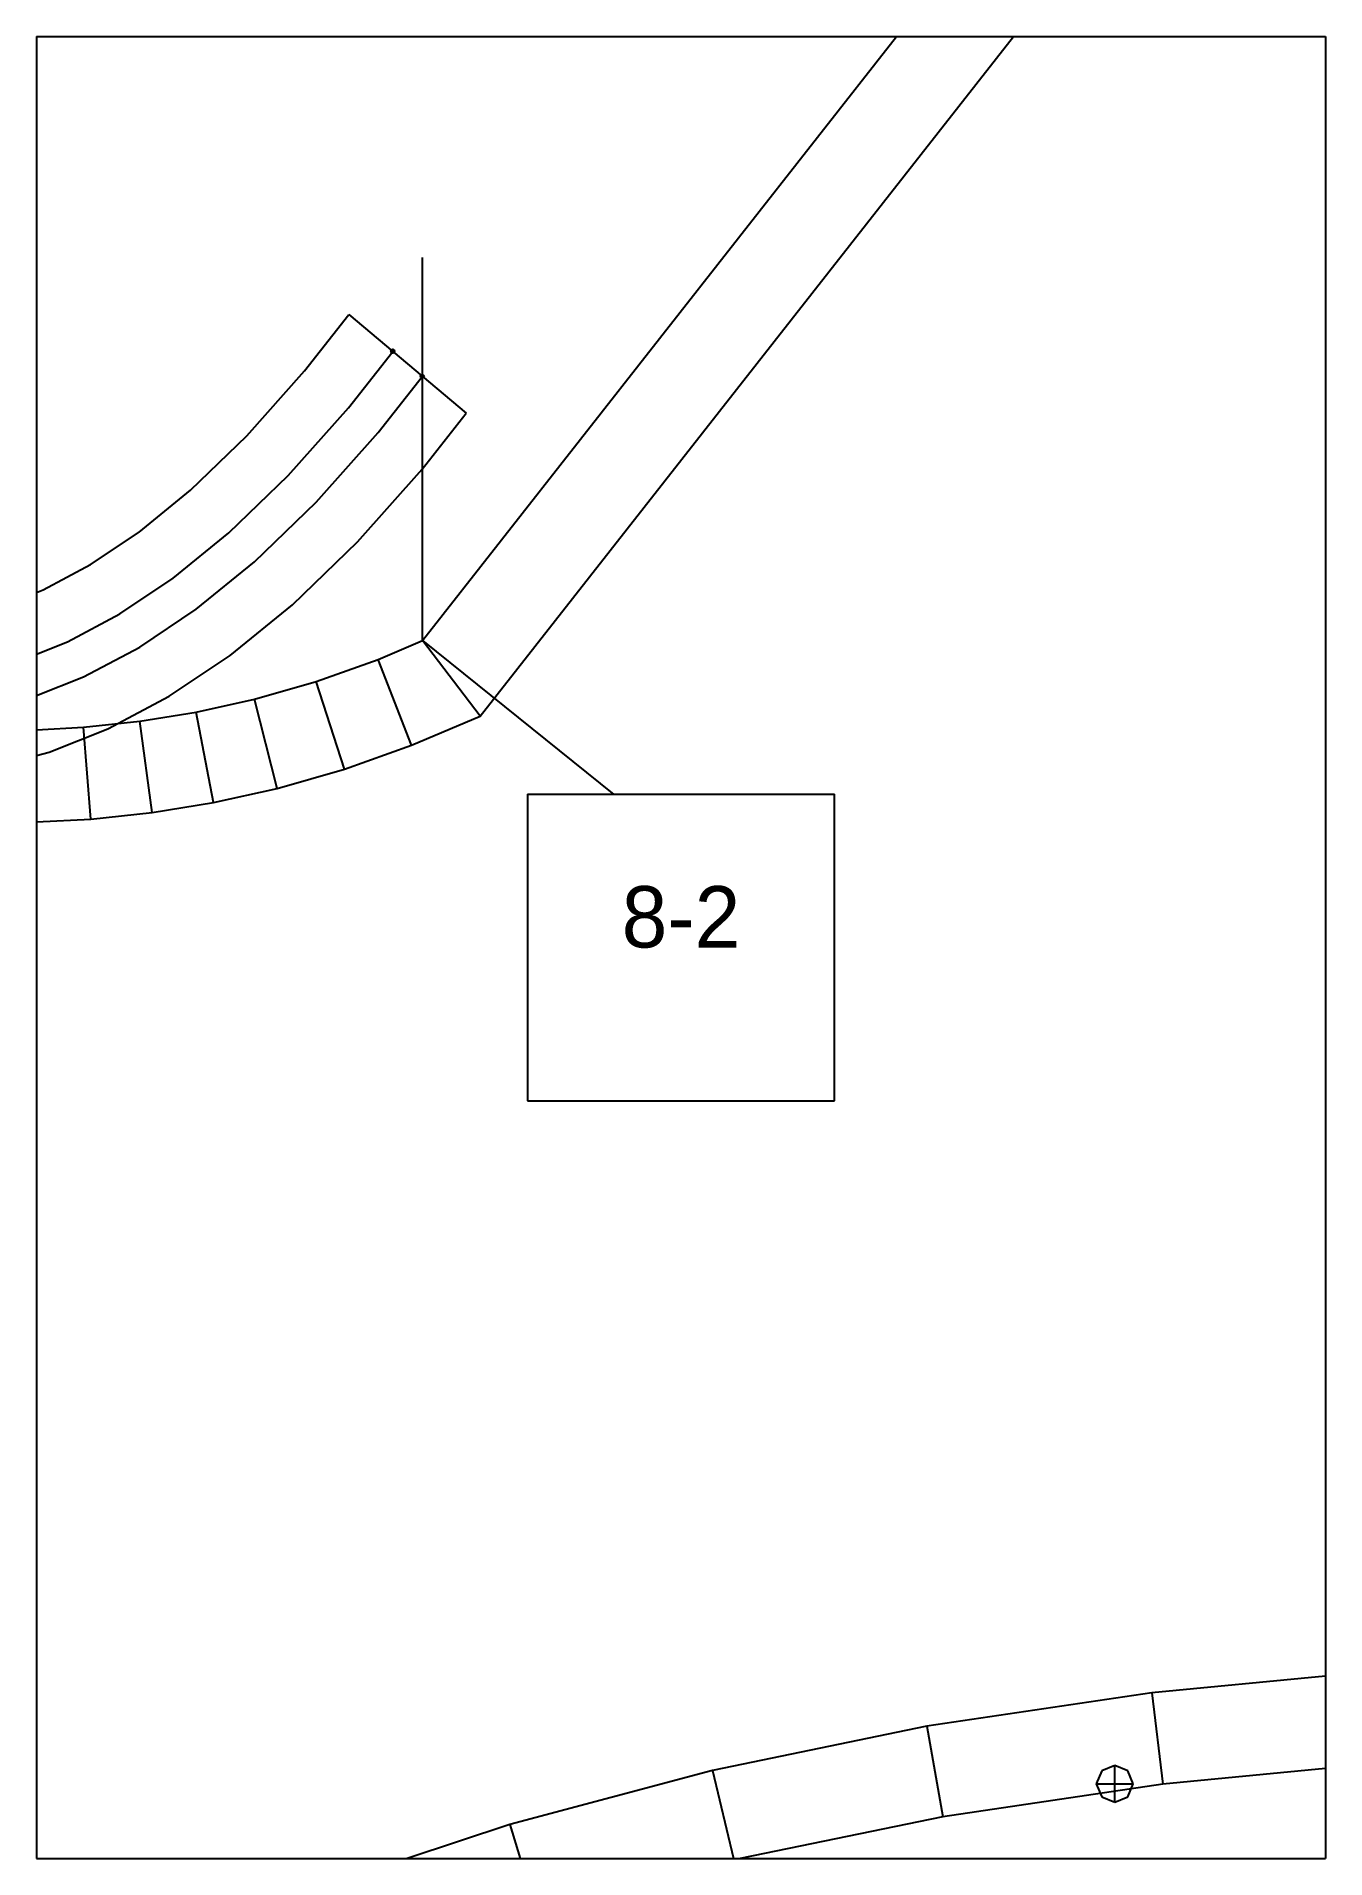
# Paper-space layout 'Plan 8-2' of a CAD drawing. Header units: metres, sheet in millimetres. Extents: x 0 to 210, y 0 to 297.
# The model-space entities are those that its viewports show. They can reach past a viewport. Long polylines and large blocks are cut down to what shows.
import ezdxf
from ezdxf.enums import TextEntityAlignment as Align

# ---------------------------------------------------------------- set-up
doc = ezdxf.new("R2010")
doc.units = ezdxf.units.M
for name, color, linetype in [('default', 7, 'Continuous'), ('mcircles', 7, 'Continuous'), ('TEXTLAYER', 7, 'Continuous'), ('VIEWPORTS', 7, 'Continuous')]:
    doc.layers.add(name, color=color, linetype=linetype)

msp = doc.modelspace()

# ---------------------------------------------------------------- linework, layer by layer
at = {"color": 9}
for p, q in [((210, -1782), (210, -2079)), ((210, -1782), (210, -2079)), ((420, -1782), (420, -2079)), ((420, -1782), (420, -2079)), ((0, -2079), (210, -2079)), ((0, -2079), (210, -2079)), ((210, -2079), (420, -2079)), ((210, -2079), (210, -2376)), ((210, -2079), (420, -2079)), ((210, -2079), (210, -2376)), ((420, -2079), (630, -2079)), ((420, -2079), (420, -2376)), ((420, -2079), (630, -2079)), ((420, -2079), (420, -2376)), ((290, -2202.5), (340, -2202.5)), ((290, -2202.5), (290, -2252.5)), ((340, -2252.5), (340, -2202.5)), ((290, -2252.5), (340, -2252.5)), ((0, -2376), (210, -2376)), ((0, -2376), (210, -2376)), ((210, -2376), (420, -2376)), ((210, -2376), (210, -2673)), ((210, -2376), (420, -2376)), ((210, -2376), (210, -2673)), ((420, -2376), (630, -2376)), ((420, -2376), (420, -2673)), ((420, -2376), (630, -2376)), ((420, -2376), (420, -2673))]:
    msp.add_line(p, q, dxfattribs=at)
at = {"layer": 'default', "color": 7, "linetype": 'Continuous'}
for p, q in [((272.87, -2177.48), (462.66, -1935.46)), ((282.28, -2189.8), (463.49, -1958.71)), ((272.87, -2177.48), (272.87, -2115.01)), ((253.64, -2133.51), (260.9, -2124.3)), ((260.9, -2124.3), (280.02, -2140.41)), ((260.81, -2139.51), (268.05, -2130.33)), ((244.27, -2144.08), (253.64, -2133.51)), ((265.65, -2143.55), (272.87, -2134.39)), ((251.02, -2150.55), (260.81, -2139.51)), ((272.82, -2149.55), (280.02, -2140.41)), ((235.12, -2152.94), (244.27, -2144.08)), ((255.57, -2154.91), (265.65, -2143.55)), ((262.32, -2161.38), (272.82, -2149.55)), ((226.71, -2159.78), (235.12, -2152.94)), ((241.32, -2159.93), (251.02, -2150.55)), ((245.5, -2164.64), (255.57, -2154.91)), ((218.79, -2165.09), (226.71, -2159.78)), ((232.27, -2167.3), (241.32, -2159.93)), ((251.71, -2171.63), (262.32, -2161.38)), ((211.1, -2169.19), (218.79, -2165.09)), ((236.02, -2172.36), (245.5, -2164.64)), ((223.6, -2173.12), (232.27, -2167.3)), ((204.23, -2171.93), (211.1, -2169.19)), ((215.03, -2177.67), (223.6, -2173.12)), ((226.84, -2178.52), (236.02, -2172.36)), ((241.58, -2179.88), (251.71, -2171.63)), ((207.16, -2180.8), (215.03, -2177.67)), ((217.68, -2183.39), (226.84, -2178.52)), ((231.64, -2186.54), (241.58, -2179.88)), ((265.65, -2180.53), (272.87, -2177.48)), ((272.87, -2177.48), (304.05, -2202.55)), ((282.28, -2189.8), (272.87, -2177.48)), ((255.57, -2184.13), (265.65, -2180.53)), ((271.09, -2194.51), (265.65, -2180.53)), ((209.14, -2186.78), (217.68, -2183.39)), ((245.5, -2187.02), (255.57, -2184.13)), ((260.17, -2198.41), (255.57, -2184.13)), ((199.89, -2189.24), (209.14, -2186.78)), ((221.61, -2191.87), (231.64, -2186.54)), ((236.02, -2189.13), (245.5, -2187.02)), ((249.2, -2201.56), (245.5, -2187.02)), ((209.14, -2192.04), (217.68, -2191.6)), ((217.68, -2191.6), (226.84, -2190.63)), ((218.86, -2206.56), (217.68, -2191.6)), ((226.84, -2190.63), (236.02, -2189.13)), ((228.84, -2205.49), (226.84, -2190.63)), ((238.85, -2203.86), (236.02, -2189.13)), ((271.09, -2194.51), (282.28, -2189.8)), ((199.89, -2192.04), (209.14, -2192.04)), ((209.53, -2207.04), (209.14, -2192.04)), ((212.08, -2195.66), (221.61, -2191.87)), ((260.17, -2198.41), (271.09, -2194.51)), ((201.69, -2198.42), (212.08, -2195.66)), ((249.2, -2201.56), (260.17, -2198.41)), ((238.85, -2203.86), (249.2, -2201.56)), ((209.53, -2207.04), (218.86, -2206.56)), ((218.86, -2206.56), (228.84, -2205.49)), ((228.84, -2205.49), (238.85, -2203.86)), ((199.47, -2207.04), (209.53, -2207.04)), ((430.09, -2345.32), (391.71, -2348.98)), ((391.71, -2348.98), (355.04, -2354.42)), ((391.71, -2348.98), (393.52, -2363.87)), ((355.04, -2354.42), (320.15, -2361.62)), ((355.04, -2354.42), (357.65, -2369.19)), ((385.66, -2360.82), (383.54, -2361.7)), ((387.78, -2361.7), (385.66, -2360.82)), ((385.66, -2366.82), (385.66, -2360.82)), ((431.14, -2360.28), (393.52, -2363.87)), ((320.15, -2361.62), (287.12, -2370.43)), ((320.15, -2361.62), (323.6, -2376.21)), ((393.52, -2363.87), (357.65, -2369.19)), ((383.54, -2361.7), (382.66, -2363.82)), ((382.66, -2363.82), (383.54, -2365.94)), ((382.66, -2363.82), (388.66, -2363.82)), ((388.66, -2363.82), (387.78, -2361.7)), ((387.78, -2365.94), (388.66, -2363.82)), ((383.54, -2365.94), (385.66, -2366.82)), ((385.66, -2366.82), (387.78, -2365.94)), ((357.65, -2369.19), (323.6, -2376.21)), ((287.12, -2370.43), (256.05, -2380.77)), ((287.12, -2370.43), (291.43, -2384.8)), ((323.6, -2376.21), (291.43, -2384.8))]:
    msp.add_line(p, q, dxfattribs=at)
at = {"layer": 'mcircles', "color": 7, "linetype": 'Continuous'}
for centre in [(268.05, -2130.3), (272.85, -2134.4)]:
    msp.add_circle(centre, 0.3, dxfattribs=at)

# ---------------------------------------------------------------- texts
at = {"layer": 'TEXTLAYER', "color": 1}
msp.add_text('8-2', height=10, dxfattribs=at).set_placement((315, -2227.5), align=Align.CENTER)

psp = doc.layouts.new('Plan 8-2')

# ---------------------------------------------------------------- viewports
at = {"layer": 'VIEWPORTS'}
psp.add_viewport(center=(105, 148.5), size=(210, 297), view_center_point=(315, -2227.5), view_height=297, dxfattribs=at)

doc.saveas('drawing.dxf')
